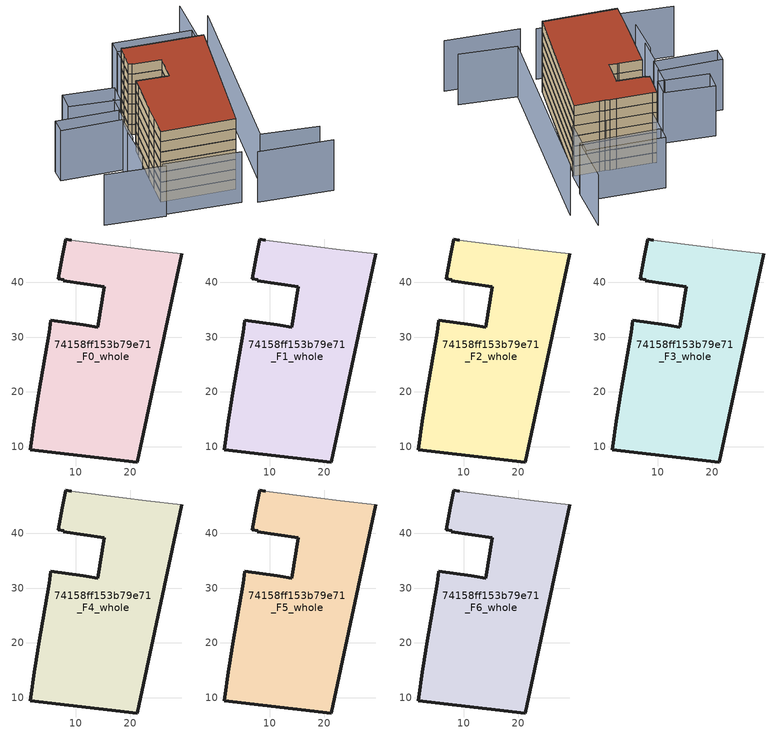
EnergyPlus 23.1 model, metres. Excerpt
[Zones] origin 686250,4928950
74158ff153b79e71_F0_whole
 floor ground (EU_floor_Construction): 21.25,7.22 29.35,45.24 22.86,45.96 21.46,46.12 20.07,46.3 18.6,46.49 9.25,47.7 8.17,47.89 7.54,44.64 6.85,40.66 7.83,40.47 7.79,40.26 15.26,39.15 14,31.83 11.94,32.13 11.4,32.21 5.51,33.08 5.15,30.87 3.32,19.88 2.63,15.74 2.55,15.25 1.74,9.5 z0
 wall outside (EU_wall_Construction): 29.35,45.24 21.25,7.22 1.74,9.5 2.55,15.25 2.63,15.74 3.32,19.88 5.15,30.87 5.51,33.08 11.4,32.21 11.94,32.13 14,31.83 15.26,39.15 7.79,40.26 7.83,40.47 6.85,40.66 7.54,44.64 8.17,47.89 9.25,47.7 z0:3
 wall adiabatic (EU_wall_Construction): 9.25,47.7 18.6,46.49 20.07,46.3 21.46,46.12 22.86,45.96 29.35,45.24 z0:3
74158ff153b79e71_F1_whole
 floor to 74158ff153b79e71_F0_whole (EU_floor_Construction): 21.25,7.22 29.35,45.24 22.86,45.96 21.46,46.12 20.07,46.3 18.6,46.49 9.25,47.7 8.17,47.89 7.54,44.64 6.85,40.66 7.83,40.47 7.79,40.26 15.26,39.15 14,31.83 11.94,32.13 11.4,32.21 5.51,33.08 5.15,30.87 3.32,19.88 2.63,15.74 2.55,15.25 1.74,9.5 z3
 wall outside (EU_wall_Construction): 29.35,45.24 21.25,7.22 1.74,9.5 2.55,15.25 2.63,15.74 3.32,19.88 5.15,30.87 5.51,33.08 11.4,32.21 11.94,32.13 14,31.83 15.26,39.15 7.79,40.26 7.83,40.47 6.85,40.66 7.54,44.64 8.17,47.89 9.25,47.7 z3:6
 wall adiabatic (EU_wall_Construction): 9.25,47.7 18.6,46.49 20.07,46.3 21.46,46.12 22.86,45.96 29.35,45.24 z3:6
74158ff153b79e71_F2_whole
 floor to 74158ff153b79e71_F1_whole (EU_floor_Construction): 21.25,7.22 29.35,45.24 22.86,45.96 21.46,46.12 20.07,46.3 18.6,46.49 9.25,47.7 8.17,47.89 7.54,44.64 6.85,40.66 7.83,40.47 7.79,40.26 15.26,39.15 14,31.83 11.94,32.13 11.4,32.21 5.51,33.08 5.15,30.87 3.32,19.88 2.63,15.74 2.55,15.25 1.74,9.5 z6
 wall outside (EU_wall_Construction): 29.35,45.24 21.25,7.22 1.74,9.5 2.55,15.25 2.63,15.74 3.32,19.88 5.15,30.87 5.51,33.08 11.4,32.21 11.94,32.13 14,31.83 15.26,39.15 7.79,40.26 7.83,40.47 6.85,40.66 7.54,44.64 8.17,47.89 9.25,47.7 z6:9
 wall adiabatic (EU_wall_Construction): 9.25,47.7 18.6,46.49 20.07,46.3 21.46,46.12 22.86,45.96 29.35,45.24 z6:9
74158ff153b79e71_F3_whole
 floor to 74158ff153b79e71_F2_whole (EU_floor_Construction): 21.25,7.22 29.35,45.24 22.86,45.96 21.46,46.12 20.07,46.3 18.6,46.49 9.25,47.7 8.17,47.89 7.54,44.64 6.85,40.66 7.83,40.47 7.79,40.26 15.26,39.15 14,31.83 11.94,32.13 11.4,32.21 5.51,33.08 5.15,30.87 3.32,19.88 2.63,15.74 2.55,15.25 1.74,9.5 z9
 wall outside (EU_wall_Construction): 29.35,45.24 21.25,7.22 1.74,9.5 2.55,15.25 2.63,15.74 3.32,19.88 5.15,30.87 5.51,33.08 11.4,32.21 11.94,32.13 14,31.83 15.26,39.15 7.79,40.26 7.83,40.47 6.85,40.66 7.54,44.64 8.17,47.89 9.25,47.7 z9:12
 wall adiabatic (EU_wall_Construction): 9.25,47.7 18.6,46.49 20.07,46.3 21.46,46.12 22.86,45.96 29.35,45.24 z9:12
74158ff153b79e71_F4_whole
 floor to 74158ff153b79e71_F3_whole (EU_floor_Construction): 21.25,7.22 29.35,45.24 22.86,45.96 21.46,46.12 20.07,46.3 18.6,46.49 9.25,47.7 8.17,47.89 7.54,44.64 6.85,40.66 7.83,40.47 7.79,40.26 15.26,39.15 14,31.83 11.94,32.13 11.4,32.21 5.51,33.08 5.15,30.87 3.32,19.88 2.63,15.74 2.55,15.25 1.74,9.5 z12
 wall outside (EU_wall_Construction): 29.35,45.24 21.25,7.22 1.74,9.5 2.55,15.25 2.63,15.74 3.32,19.88 5.15,30.87 5.51,33.08 11.4,32.21 11.94,32.13 14,31.83 15.26,39.15 7.79,40.26 7.83,40.47 6.85,40.66 7.54,44.64 8.17,47.89 9.25,47.7 z12:15
 wall adiabatic (EU_wall_Construction): 9.25,47.7 18.6,46.49 20.07,46.3 21.46,46.12 22.86,45.96 29.35,45.24 z12:15
74158ff153b79e71_F5_whole
 floor to 74158ff153b79e71_F4_whole (EU_floor_Construction): 21.25,7.22 29.35,45.24 22.86,45.96 21.46,46.12 20.07,46.3 18.6,46.49 9.25,47.7 8.17,47.89 7.54,44.64 6.85,40.66 7.83,40.47 7.79,40.26 15.26,39.15 14,31.83 11.94,32.13 11.4,32.21 5.51,33.08 5.15,30.87 3.32,19.88 2.63,15.74 2.55,15.25 1.74,9.5 z15
 wall outside (EU_wall_Construction): 29.35,45.24 21.25,7.22 1.74,9.5 2.55,15.25 2.63,15.74 3.32,19.88 5.15,30.87 5.51,33.08 11.4,32.21 11.94,32.13 14,31.83 15.26,39.15 7.79,40.26 7.83,40.47 6.85,40.66 7.54,44.64 8.17,47.89 9.25,47.7 z15:18
 wall adiabatic (EU_wall_Construction): 9.25,47.7 18.6,46.49 20.07,46.3 21.46,46.12 22.86,45.96 29.35,45.24 z15:18
74158ff153b79e71_F6_whole
 floor to 74158ff153b79e71_F5_whole (EU_floor_Construction): 21.25,7.22 29.35,45.24 22.86,45.96 21.46,46.12 20.07,46.3 18.6,46.49 9.25,47.7 8.17,47.89 7.54,44.64 6.85,40.66 7.83,40.47 7.79,40.26 15.26,39.15 14,31.83 11.94,32.13 11.4,32.21 5.51,33.08 5.15,30.87 3.32,19.88 2.63,15.74 2.55,15.25 1.74,9.5 z18
 wall outside (EU_wall_Construction): 29.35,45.24 21.25,7.22 1.74,9.5 2.55,15.25 2.63,15.74 3.32,19.88 5.15,30.87 5.51,33.08 11.4,32.21 11.94,32.13 14,31.83 15.26,39.15 7.79,40.26 7.83,40.47 6.85,40.66 7.54,44.64 8.17,47.89 9.25,47.7 z18:21
 wall adiabatic (EU_wall_Construction): 9.25,47.7 18.6,46.49 20.07,46.3 21.46,46.12 22.86,45.96 29.35,45.24 z18:21
 roof outside (EU_roof_Construction): 29.35,45.24 21.25,7.22 1.74,9.5 2.55,15.25 2.63,15.74 3.32,19.88 5.15,30.87 5.51,33.08 11.4,32.21 11.94,32.13 14,31.83 15.26,39.15 7.79,40.26 7.83,40.47 6.85,40.66 7.54,44.64 8.17,47.89 9.25,47.7 18.6,46.49 20.07,46.3 21.46,46.12 22.86,45.96 z21
shading: 23.9,-0.19 43.26,-2.97 / 0.01,4.25 20.28,1.43 / -15.12,5.84 0.59,3.29 / -0.91,26.64 -1.84,18.36 / 42.67,4.03 27.59,6.76 / 27.59,6.76 37.35,60.8 / 0.7,36.01 0.03,30.53 / 32.85,67.71 31.29,52.89 / 31.29,52.89 10.31,55.09 / -2.18,20.75 -3.14,9.78 / -0.57,26.6 -16.96,28.39 / -16.96,28.39 -16.48,32.82 / -16.48,32.82 -0.09,31.03 / -0.09,31.03 -0.57,26.6 / -10.09,42.85 3.17,40.63 / 3.17,40.63 2.26,35.17 / 2.26,35.17 -11.01,37.39 / -11.01,37.39 -10.09,42.85 / 10.73,59.22 31.17,56.59 / 31.17,56.59 29.69,45.07 / 29.69,45.07 9.25,47.69 / 9.25,47.69 10.73,59.22 z0:15
[Building]
EU S2 Campaign: North Axis=0; Terrain=City; Solar Distribution=FullExterior
[Site:Location]
Bologna: Latitude=44.5; Longitude=11.25; Time Zone=1; Elevation=37
[SizingPeriod:WeatherFileDays]
AnnualSizingPeriod: Begin Month=1; Begin Day of Month=1; End Month=12; End Day of Month=31; Day of Week for Start Day=Monday; Use Weather File Daylight Saving Period=No; Use Weather File Rain and Snow Indicators=No
[MATERIAL]
EU_InternalMass_Material: Roughness=MediumRough; Thickness=0.1; Conductivity=1; Density=1800; Specific Heat=900; Thermal Absorptance=0.9; Solar Absorptance=0.7; Visible Absorptance=0.7
[MATERIAL:NOMASS] Roughness=MediumRough; Thermal Absorptance=0.9; Solar Absorptance=0.7; Visible Absorptance=0.7
Name | Thermal Resistance
EU_wall_NoMass | 0.905828
EU_roof_NoMass | 0.37593
EU_floor_NoMass | 0.67114
[CONSTRUCTION]
EU_wall_Construction: EU_wall_NoMass
EU_roof_Construction: EU_roof_NoMass
EU_floor_Construction: EU_floor_NoMass
EU_InternalMass_Construction: EU_InternalMass_Material
[ZONE] Type=1; Multiplier=1; Ceiling Height=autocalculate; Volume=2204.58; Floor Area=autocalculate; Part of Total Floor Area=Yes
74158ff153b79e71_F0_whole; 74158ff153b79e71_F1_whole; 74158ff153b79e71_F2_whole; 74158ff153b79e71_F3_whole; 74158ff153b79e71_F4_whole; 74158ff153b79e71_F5_whole; 74158ff153b79e71_F6_whole
[INTERNALMASS] Construction=EU_InternalMass_Construction; Surface Area=734.861
Name | Zone or ZoneList
74158ff153b79e71_F0_whole_EU_InternalMass | 74158ff153b79e71_F0_whole
74158ff153b79e71_F1_whole_EU_InternalMass | 74158ff153b79e71_F1_whole
74158ff153b79e71_F2_whole_EU_InternalMass | 74158ff153b79e71_F2_whole
74158ff153b79e71_F3_whole_EU_InternalMass | 74158ff153b79e71_F3_whole
74158ff153b79e71_F4_whole_EU_InternalMass | 74158ff153b79e71_F4_whole
74158ff153b79e71_F5_whole_EU_InternalMass | 74158ff153b79e71_F5_whole
74158ff153b79e71_F6_whole_EU_InternalMass | 74158ff153b79e71_F6_whole
[OTHEREQUIPMENT] Fuel Type=Electricity; Design Level Calculation Method=Watts/Area; Power per Zone Floor Area=1; Fraction Latent=0; Fraction Radiant=0; Fraction Lost=0; Carbon Dioxide Generation Rate=0; EndUse Subcategory=EU_Step8_InternalGains
Name | Zone or ZoneList or Space or SpaceList | Schedule
EU_Step8_InternalGain_74158ff153b79e71_F0_whole_f000 | 74158ff153b79e71_F0_whole | EU_Step8_GainSchedule_74158ff153b79e71_F0_whole_f000
EU_Step8_InternalGain_74158ff153b79e71_F1_whole_f000 | 74158ff153b79e71_F1_whole | EU_Step8_GainSchedule_74158ff153b79e71_F1_whole_f000
EU_Step8_InternalGain_74158ff153b79e71_F2_whole_f000 | 74158ff153b79e71_F2_whole | EU_Step8_GainSchedule_74158ff153b79e71_F2_whole_f000
EU_Step8_InternalGain_74158ff153b79e71_F3_whole_f000 | 74158ff153b79e71_F3_whole | EU_Step8_GainSchedule_74158ff153b79e71_F3_whole_f000
EU_Step8_InternalGain_74158ff153b79e71_F4_whole_f000 | 74158ff153b79e71_F4_whole | EU_Step8_GainSchedule_74158ff153b79e71_F4_whole_f000
EU_Step8_InternalGain_74158ff153b79e71_F5_whole_f000 | 74158ff153b79e71_F5_whole | EU_Step8_GainSchedule_74158ff153b79e71_F5_whole_f000
EU_Step8_InternalGain_74158ff153b79e71_F6_whole_f000 | 74158ff153b79e71_F6_whole | EU_Step8_GainSchedule_74158ff153b79e71_F6_whole_f000
[ZONEVENTILATION:DESIGNFLOWRATE] Schedule=EU_AlwaysOn; Design Flow Rate Calculation Method=AirChanges/Hour; Air Changes per Hour=0.73129; Ventilation Type=Natural; Fan Pressure Rise=0; Fan Total Efficiency=1; Constant Term Coefficient=1; Temperature Term Coefficient=0; Velocity Term Coefficient=0; Velocity Squared Term Coefficient=0; Minimum Indoor Temperature=-100; Maximum Indoor Temperature=100; Delta Temperature=-100; Minimum Outdoor Temperature=-100; Maximum Outdoor Temperature=100; Maximum Wind Speed=40
Name | Zone or ZoneList or Space or SpaceList
EU_ConstantAir_74158ff153b79e71_F0_whole | 74158ff153b79e71_F0_whole
EU_ConstantAir_74158ff153b79e71_F1_whole | 74158ff153b79e71_F1_whole
EU_ConstantAir_74158ff153b79e71_F2_whole | 74158ff153b79e71_F2_whole
EU_ConstantAir_74158ff153b79e71_F3_whole | 74158ff153b79e71_F3_whole
EU_ConstantAir_74158ff153b79e71_F4_whole | 74158ff153b79e71_F4_whole
EU_ConstantAir_74158ff153b79e71_F5_whole | 74158ff153b79e71_F5_whole
EU_ConstantAir_74158ff153b79e71_F6_whole | 74158ff153b79e71_F6_whole
[HVACTEMPLATE:THERMOSTAT] Constant Heating Setpoint=20; Constant Cooling Setpoint=50
EU_HeatOnly_74158ff153b79e71_F0_whole; EU_HeatOnly_74158ff153b79e71_F1_whole; EU_HeatOnly_74158ff153b79e71_F2_whole; EU_HeatOnly_74158ff153b79e71_F3_whole; EU_HeatOnly_74158ff153b79e71_F4_whole; EU_HeatOnly_74158ff153b79e71_F5_whole; EU_HeatOnly_74158ff153b79e71_F6_whole
[HVACTEMPLATE:ZONE:IDEALLOADSAIRSYSTEM] System Availability Schedule=EU_AlwaysOn; Maximum Heating Supply Air Temperature=50; Minimum Cooling Supply Air Temperature=13; Maximum Heating Supply Air Humidity Ratio=0.0156; Minimum Cooling Supply Air Humidity Ratio=0.0077; Heating Limit=NoLimit; Cooling Limit=NoLimit; Heating Availability Schedule=EU_AlwaysOn; Cooling Availability Schedule=EU_CoolingOff; Dehumidification Control Type=ConstantSensibleHeatRatio; Cooling Sensible Heat Ratio=0.7; Dehumidification Setpoint=60; Humidification Control Type=None; Humidification Setpoint=30; Outdoor Air Method=None; Outdoor Air Flow Rate per Person=0.00944; Outdoor Air Flow Rate per Zone Floor Area=0; Outdoor Air Flow Rate per Zone=0; Demand Controlled Ventilation Type=None; Outdoor Air Economizer Type=NoEconomizer; Heat Recovery Type=None; Sensible Heat Recovery Effectiveness=0.7; Latent Heat Recovery Effectiveness=0.65
Name | Template Thermostat
74158ff153b79e71_F0_whole | EU_HeatOnly_74158ff153b79e71_F0_whole
74158ff153b79e71_F1_whole | EU_HeatOnly_74158ff153b79e71_F1_whole
74158ff153b79e71_F2_whole | EU_HeatOnly_74158ff153b79e71_F2_whole
74158ff153b79e71_F3_whole | EU_HeatOnly_74158ff153b79e71_F3_whole
74158ff153b79e71_F4_whole | EU_HeatOnly_74158ff153b79e71_F4_whole
74158ff153b79e71_F5_whole | EU_HeatOnly_74158ff153b79e71_F5_whole
74158ff153b79e71_F6_whole | EU_HeatOnly_74158ff153b79e71_F6_whole
[SIZING:ZONE] Zone Cooling Design Supply Air Temperature Input Method=SupplyAirTemperature; Zone Cooling Design Supply Air Temperature=13; Zone Heating Design Supply Air Temperature Input Method=SupplyAirTemperature; Zone Heating Design Supply Air Temperature=50; Zone Cooling Design Supply Air Humidity Ratio=0.008; Zone Heating Design Supply Air Humidity Ratio=0.008; Cooling Design Air Flow Method=DesignDay; Cooling Design Air Flow Rate=0; Cooling Minimum Air Flow per Zone Floor Area=0.000762; Cooling Minimum Air Flow=0; Cooling Minimum Air Flow Fraction=0.2; Heating Design Air Flow Method=DesignDay; Heating Design Air Flow Rate=0; Heating Maximum Air Flow per Zone Floor Area=0.002032; Heating Maximum Air Flow=0.141576; Heating Maximum Air Flow Fraction=0.3; Account for Dedicated Outdoor Air System=No; Dedicated Outdoor Air System Control Strategy=NeutralSupplyAir; Dedicated Outdoor Air Low Setpoint Temperature for Design=autosize; Dedicated Outdoor Air High Setpoint Temperature for Design=autosize; Zone Load Sizing Method=Sensible Load Only No Latent Load; Zone Latent Cooling Design Supply Air Humidity Ratio Input Method=HumidityRatioDifference; Zone Cooling Design Supply Air Humidity Ratio Difference=0.005; Zone Latent Heating Design Supply Air Humidity Ratio Input Method=HumidityRatioDifference; Zone Humidification Design Supply Air Humidity Ratio Difference=0.005
74158ff153b79e71_F0_whole; 74158ff153b79e71_F1_whole; 74158ff153b79e71_F2_whole; 74158ff153b79e71_F3_whole; 74158ff153b79e71_F4_whole; 74158ff153b79e71_F5_whole; 74158ff153b79e71_F6_whole
[SCHEDULE:CONSTANT]
Name | Hourly Value
EU_AlwaysOn | 1
EU_CoolingOff | 0
[SCHEDULE:FILE] Column Number=1; Rows to Skip at Top=0; Number of Hours of Data=8760; Column Separator=Comma; Interpolate to Timestep=No; Minutes per Item=60; Adjust Schedule for Daylight Savings=Yes
Name | File
EU_Step8_GainSchedule_74158ff153b79e71_F0_whole_f000 | ../../schedules/74158ff153b79e71/74158ff153b79e71_F0_whole_f000_gain.csv
EU_Step8_GainSchedule_74158ff153b79e71_F1_whole_f000 | ../../schedules/74158ff153b79e71/74158ff153b79e71_F1_whole_f000_gain.csv
EU_Step8_GainSchedule_74158ff153b79e71_F2_whole_f000 | ../../schedules/74158ff153b79e71/74158ff153b79e71_F2_whole_f000_gain.csv
EU_Step8_GainSchedule_74158ff153b79e71_F3_whole_f000 | ../../schedules/74158ff153b79e71/74158ff153b79e71_F3_whole_f000_gain.csv
EU_Step8_GainSchedule_74158ff153b79e71_F4_whole_f000 | ../../schedules/74158ff153b79e71/74158ff153b79e71_F4_whole_f000_gain.csv
EU_Step8_GainSchedule_74158ff153b79e71_F5_whole_f000 | ../../schedules/74158ff153b79e71/74158ff153b79e71_F5_whole_f000_gain.csv
EU_Step8_GainSchedule_74158ff153b79e71_F6_whole_f000 | ../../schedules/74158ff153b79e71/74158ff153b79e71_F6_whole_f000_gain.csv
